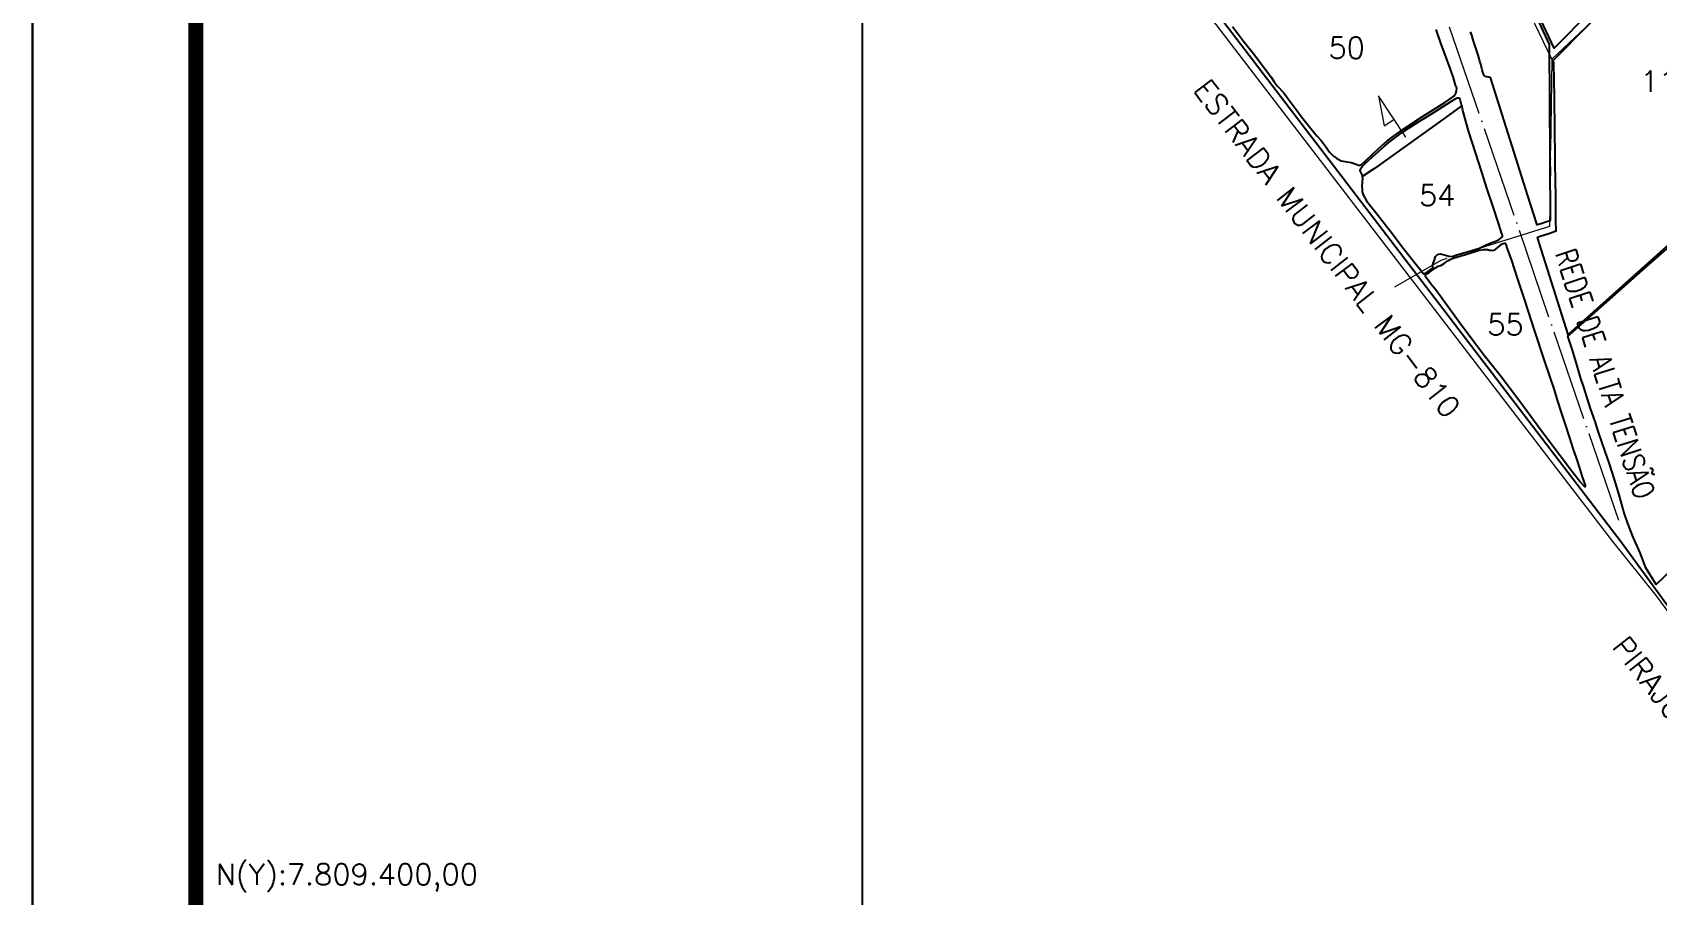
# Model space of a CAD drawing. Header units: millimetres. Extents: x 734776 to 741076, y 7807154 to 7816064.
# Drawn here: x 734776 to 737761, y 7809406 to 7810991 of the extents above; entities that cross this region are included whole.
import ezdxf
from ezdxf.enums import TextEntityAlignment as Align

# ---------------------------------------------------------------- set-up
doc = ezdxf.new("R2010")
doc.units = ezdxf.units.MM
for name, pattern in [('CONTINUO', [0]), ('LIN0', [0]), ('TAPUME', [197.4, 168, -14.7, 0, -14.7])]:
    doc.linetypes.add(name, pattern=pattern)
for name, color, linetype, lineweight in [('0114000006', 1, 'Continuous', 25), ('0114000006011', 5, 'Continuous', 25), ('0114000006012', 5, 'Continuous', 25), ('0114000006050', 5, 'Continuous', 25), ('0114000006054', 5, 'Continuous', 25), ('0114000006055', 5, 'Continuous', 25), ('REDE_DE_LUZ', 6, 'Continuous', 0), ('RODOVIA', 1, 'Continuous', 0), ('TEXTO', 7, 'Continuous', 0)]:
    doc.layers.add(name, color=color, linetype=linetype, lineweight=lineweight)
doc.layers.add('MALHA', color=8, linetype='Continuous')
doc.layers.add('MARGEM', color=5, linetype='Continuous')
doc.styles.add('ROMANS', font='')
doc.styles.add('SIMPLEX', font='simplex', dxfattribs={"height": 0.2})
doc.styles.get('ROMANS').set_extended_font_data('romans.shx')

msp = doc.modelspace()

# ---------------------------------------------------------------- linework, layer by layer
at = {"layer": '0114000006'}
msp.add_lwpolyline([(736791.6, 7811236.6), (737694.1, 7810055.7), (737820.4, 7809882.2)], dxfattribs=at)
at = {"layer": '0114000006011', "linetype": 'ByBlock', "elevation": 576.7}
for points in [[(737453, 7811204.9), (737561.5, 7810969.2), (737561.7, 7810936), (737561.8, 7810930.3), (737561.5, 7810921.8), (737562.1, 7810910.7), (737562.3, 7810845.4), (737562.4, 7810835.5), (737562.4, 7810829.1), (737562.4, 7810821.1), (737562.5, 7810810.7), (737562.6, 7810803.1), (737562.6, 7810794.8), (737562.7, 7810785.7), (737562.8, 7810769.6), (737562.8, 7810767), (737562.8, 7810758.9), (737562.9, 7810752.6), (737562.9, 7810745.7), (737563, 7810737.9), (737563, 7810730.5), (737563, 7810723.5), (737563.1, 7810710.4), (737563.2, 7810694), (737563.3, 7810685.8), (737563.3, 7810679), (737563.4, 7810672.6), (737563.4, 7810666.4), (737563.4, 7810660.9), (737563.5, 7810655), (737563.5, 7810651.5), (737563.5, 7810649.5), (737563.5, 7810645.9), (737561.5, 7810645.2), (737559.3, 7810644.5), (737554.6, 7810642.9), (737548.5, 7810640.9), (737539.6, 7810638), (737538.9, 7810640), (737522.5, 7810691.3), (737454, 7810908.9), (737444.2, 7810910.6), (737442, 7810912.4), (737440.9, 7810914.6), (737439.7, 7810918.3), (737438.5, 7810923.1), (737437.2, 7810928), (737435.9, 7810933), (737434.3, 7810938.3), (737432.7, 7810943.9), (737431.1, 7810949.5), (737429.2, 7810955.5), (737427.3, 7810961.7), (737425.3, 7810968), (737423.3, 7810973.9), (737421.4, 7810980), (737419.3, 7810986.3), (737417.3, 7810992.4)], [(737625.5, 7811018.1), (737597.4, 7810989.6), (737570.8, 7810962.8), (737458.4, 7811202.4)], [(737789, 7810608.8), (737596.6, 7810436.7), (737543.1, 7810605.1), (737539.9, 7810615.4), (737546.8, 7810617.8), (737558.9, 7810621.9), (737574.3, 7810627.1), (737574.1, 7810645), (737573.6, 7810683.6), (737573.1, 7810725.8), (737572.8, 7810745.9), (737572.6, 7810763.2), (737572.4, 7810779.6), (737572.1, 7810796.6), (737571.9, 7810813.1), (737571.7, 7810832.2), (737571.4, 7810853), (737571.1, 7810873.2), (737570.4, 7810934.6), (737569.2, 7810939.9), (737577.6, 7810948.3), (737674.5, 7811046.3)]]:
    msp.add_lwpolyline(points, dxfattribs=at)
at = {"layer": '0114000006012', "linetype": 'ByBlock', "elevation": 576.7}
msp.add_lwpolyline([(737798.7, 7810016.3), (737758.2, 7809977.7), (737739.2, 7810008.2), (737728.6, 7810035.9), (737716, 7810064.4), (737706.2, 7810089.7), (737699.1, 7810109.4), (737689.9, 7810142), (737681.5, 7810170.1), (737672.1, 7810199.3), (737659.4, 7810236.1), (737651.6, 7810259.1), (737646.4, 7810274.8), (737637.1, 7810302.9), (737625.3, 7810339.8), (737619.3, 7810357.5), (737612.8, 7810378.9), (737604.2, 7810407.9), (737596, 7810433.8), (737631, 7810464.4), (737678, 7810505.8), (737733.4, 7810555.5), (737792.5, 7810607.2)], dxfattribs=at)
at = {"layer": '0114000006050', "elevation": 542.1}
msp.add_lwpolyline([(736979.7, 7811002.7), (737000.2, 7810975.7), (737020.1, 7810950.6), (737051, 7810909.2), (737056.5, 7810900.6), (737061.9, 7810893.7), (737073.3, 7810881.1), (737080.2, 7810872.2), (737098.5, 7810847.8), (737106.9, 7810836.4), (737123.7, 7810815), (737134.9, 7810801.7), (737142.5, 7810793), (737151.8, 7810781), (737158.2, 7810771.8), (737165.6, 7810764.2), (737171.2, 7810760.4), (737179.5, 7810755.5), (737197.8, 7810752.7), (737205.5, 7810750.1), (737211.6, 7810747.6), (737213.7, 7810747.8), (737216.8, 7810749.2), (737224.3, 7810756), (737235, 7810765.9), (737247.2, 7810777.7), (737263.4, 7810791.6), (737272.9, 7810799.1), (737294.4, 7810814.6), (737329, 7810837), (737370, 7810862.9), (737384, 7810872.6), (737386.3, 7810874.7), (737390.1, 7810880.2), (737391.1, 7810883.5), (737391.7, 7810889.5), (737389.8, 7810894.9), (737386, 7810908.4), (737380.1, 7810924), (737362.7, 7810972), (737354.2, 7810996.9)], dxfattribs=at)
at = {"layer": '0114000006050', "elevation": 576.7}
msp.add_lwpolyline([(737215.7, 7810734.7), (737214.6, 7810737.8), (737215, 7810741.2), (737218, 7810745.3), (737223.2, 7810750.4), (737236.6, 7810762.7), (737259.6, 7810783.5), (737267.7, 7810790.1), (737292.3, 7810808.5), (737316.8, 7810824.5), (737344.7, 7810841.4), (737365.1, 7810854.1), (737382.2, 7810865.4), (737389.9, 7810870.3), (737392.4, 7810871.6), (737395.7, 7810871.6), (737396.8, 7810870.6), (737397.6, 7810868.7), (737400.5, 7810856.5), (737397.7, 7810854.1), (737366.2, 7810831.7), (737240.8, 7810741.9), (737218.3, 7810726.7), (737218.7, 7810729)], close=True, dxfattribs=at)
at = {"layer": '0114000006054', "elevation": 577.1}
msp.add_lwpolyline([(737218.5, 7810724.3), (737218.1, 7810716.8), (737217.7, 7810708.4), (737217.8, 7810703.4), (737218.3, 7810698.8), (737219.2, 7810695.1), (737220.4, 7810691.9), (737226.1, 7810682.3), (737243.4, 7810660.7), (737269.4, 7810627), (737294.2, 7810594.7), (737317.2, 7810565.5), (737325.2, 7810555.3), (737330.1, 7810548.8), (737330.7, 7810547.9), (737332.1, 7810548.5), (737335.5, 7810550.2), (737342.3, 7810555.1), (737346.4, 7810558.2), (737347.8, 7810560), (737347.9, 7810565.5), (737350.1, 7810572.2), (737352.9, 7810579.8), (737356.3, 7810583.4), (737361.2, 7810584.8), (737371.2, 7810582.5), (737377.1, 7810580.7), (737383.1, 7810580), (737392.1, 7810583), (737419.6, 7810591), (737433.3, 7810595.3), (737444.6, 7810600.8), (737452.9, 7810604.7), (737464.6, 7810608.8), (737469.8, 7810611.5), (737474.1, 7810614.9), (737475.7, 7810616.2), (737476.1, 7810617.8), (737475.7, 7810619.2), (737474.9, 7810621.9), (737468.8, 7810641.2), (737457.3, 7810674.7), (737447.9, 7810703.6), (737437.8, 7810734.9), (737426.1, 7810771.2), (737413.2, 7810811.1), (737403.1, 7810848.4), (737401.7, 7810855.1), (737401.5, 7810856.5), (737400.5, 7810856.5), (737397.7, 7810854.1), (737366.2, 7810831.7), (737240.8, 7810741.9), (737220.5, 7810727.9), (737218.3, 7810726.7)], close=True, dxfattribs=at)
at = {"layer": '0114000006055', "elevation": 585.8}
msp.add_lwpolyline([(737334.2, 7810545.9), (737335, 7810547), (737336.6, 7810548.1), (737341.6, 7810551.2), (737352.6, 7810559.4), (737357.4, 7810562.2), (737362.6, 7810563.4), (737365.5, 7810565), (737368.7, 7810567.1), (737371.9, 7810569.5), (737375.2, 7810571.8), (737378.2, 7810573.8), (737380.9, 7810575.3), (737387.3, 7810577.3), (737411.9, 7810584.6), (737432.8, 7810591.4), (737440.8, 7810592.9), (737444.7, 7810593), (737448.5, 7810592.6), (737451.9, 7810591.9), (737455, 7810591.4), (737457.6, 7810591.1), (737459.8, 7810591.5), (737461.7, 7810592.1), (737463.5, 7810593.4), (737468, 7810597), (737475.3, 7810603), (737477.3, 7810604.1), (737479.3, 7810604.5), (737480.5, 7810604.4), (737481.7, 7810602.5), (737484.1, 7810595.9), (737492.1, 7810572.4), (737502.8, 7810540.2), (737516.3, 7810500), (737534.8, 7810442.7), (737553.2, 7810387.2), (737570.9, 7810335.2), (737576.5, 7810316.1), (737584.3, 7810291.9), (737590.2, 7810273.1), (737598.7, 7810246.7), (737605.2, 7810227.5), (737611.5, 7810208.1), (737617.8, 7810189.1), (737621.8, 7810177.1), (737626.6, 7810163.2), (737627.6, 7810159.9), (737627.7, 7810157.8), (737627.7, 7810156.9), (737625.7, 7810158.3), (737617.9, 7810166.6), (737606.5, 7810181.5), (737581.6, 7810213.8), (737547.9, 7810258.6), (737507.5, 7810313.4), (737471.6, 7810361.2), (737439.7, 7810401.4), (737398.1, 7810457.1), (737352.6, 7810519.1), (737345.6, 7810528.2), (737337.6, 7810538.8), (737334.5, 7810542.9)], close=True, dxfattribs=at)
at = {"layer": 'MALHA'}
msp.add_lwpolyline([(736300, 7808157.4), (736300, 7811284.3)], dxfattribs=at)
at = {"layer": 'MARGEM', "color": 174, "linetype": 'LIN0'}
msp.add_line((734775.6, 7807154.2), (734775.6, 7816064.2), dxfattribs=at)
at = {"layer": 'MARGEM', "color": 174, "linetype": 'LIN0', "flags": 128}
msp.add_lwpolyline([(741075.6, 7807154.2), (741075.6, 7816064.2), (734775.6, 7816064.2), (734775.6, 7807154.2)], close=True, dxfattribs=at)
at = {"layer": 'MARGEM', "color": 174, "linetype": 'LIN0', "const_width": 27.3, "flags": 128}
msp.add_lwpolyline([(740775.6, 7808157.4), (740775.6, 7815764.2), (735075.6, 7815764.2), (735075.6, 7808157.4)], close=True, dxfattribs=at)
at = {"layer": 'REDE_DE_LUZ', "color": 6, "linetype": 'TAPUME'}
msp.add_line((737689.3, 7810095.1, 576.7), (737234.7, 7811421.7, 576.7), dxfattribs=at)
for points in [[(737680, 7811088.8), (737679, 7811048.3), (737566.7, 7810942.5), (737465.6, 7811151.3), (737428.1, 7811228.2)], [(737566.7, 7810942.5), (737562.3, 7810634.9), (737362.4, 7810572.7), (737277.6, 7810523.9)]]:
    msp.add_lwpolyline(points, dxfattribs=at)
at = {"layer": 'RODOVIA', "linetype": 'CONTINUO', "ltscale": 30, "elevation": 576.7}
msp.add_lwpolyline([(735907.7, 7811996.5), (736005, 7811969.1), (736023.4, 7811971.6), (736096.5, 7811958), (736106.6, 7811945), (736152.6, 7811826.6), (736298.2, 7811409.8), (736338.4, 7811375.5), (736588.9, 7811288.5), (736779.7, 7811227.5), (737678, 7810056.2), (737758.3, 7809956.7), (737828.8, 7809861.2), (737929.9, 7809728.3), (738000.7, 7809633.9), (738050.3, 7809567.3), (738062.6, 7809552.6), (738086.2, 7809523.8), (738102.6, 7809473.6)], dxfattribs=at)
at = {"layer": 'TEXTO', "linetype": 'ByBlock', "elevation": 576.7}
msp.add_lwpolyline([(737298, 7810799.2), (737247.8, 7810875), (737258.4, 7810820.1), (737276.4, 7810831.8)], dxfattribs=at)

# ---------------------------------------------------------------- texts
at = {"layer": 'MALHA', "style": 'SIMPLEX'}
msp.add_text('N(Y):7.809.400,00', height=39, dxfattribs=at).set_placement((735112.5, 7809413.9), align=Align.BOTTOM_LEFT)
at = {"layer": 'TEXTO', "style": 'ROMANS'}
for s, p in [('50', (737156.2, 7810943.9)), ('11', (737729.4, 7810882.2)), ('54', (737322.6, 7810672.8)), ('55', (737447.8, 7810435.6))]:
    msp.add_text(s, height=39, rotation=0.0001, dxfattribs=at).set_placement(p)
at = {"layer": 'TEXTO', "style": 'SIMPLEX'}
for s, rotation, p in [('ESTRADA MUNICIPAL MG-810', 307.4031, (737129.2, 7810575.8, 576.7)), ('PIRAJUBA - MG ->', 307.9813, (737827.2, 7809648.9))]:
    msp.add_text(s, height=39, rotation=rotation, dxfattribs=at).set_placement(p, align=Align.BOTTOM_CENTER)
at = {"layer": 'TEXTO', "color": 6, "linetype": 'Continuous', "style": 'SIMPLEX', "width": 0.807676}
msp.add_text('REDE DE ALTA TENSÃO', height=39, rotation=288.0532, dxfattribs=at).set_placement((737571.9, 7810585.7))

doc.saveas('drawing.dxf')
